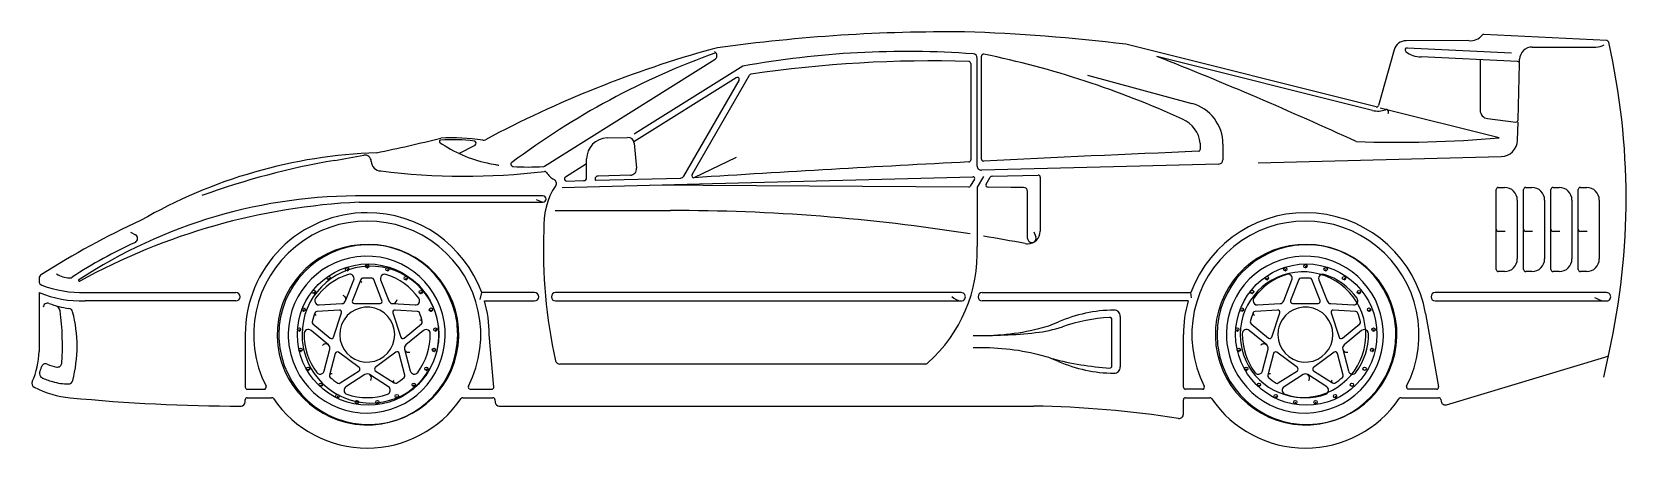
# Model space of a CAD drawing. Extents: x 0 to 379, y 0 to 99.
import ezdxf

# ---------------------------------------------------------------- set-up
doc = ezdxf.new("R2010")
doc.units = 0
doc.layers.add('WHITE', color=7, linetype='CONTINUOUS')

msp = doc.modelspace()

# ---------------------------------------------------------------- linework, layer by layer
at = {"layer": 'WHITE', "linetype": 'CONTINUOUS'}
for p, q in [((319.494296, 81.138422), (259.994454, 96.03892)), ((341.574441, 96.908771), (326.664455, 96.899005)), ((326.894448, 95.238745), (351.664455, 93.989005)), ((374.324456, 96.919004), (345.124455, 98.379005)), ((356.624455, 95.399005), (371.75443, 95.398902)), ((121.814358, 67.069152), (162.404455, 92.489005)), ((162.574339, 94.038989), (162.274455, 94.349005)), ((223.174455, 91.479005), (223.174455, 68.569005)), ((224.674455, 67.089005), (224.674455, 92.769005)), ((225.694455, 71.109005), (225.694455, 93.189005)), ((318.684428, 80.318997), (267.384455, 93.159005)), ((323.774455, 94.709005), (320.094455, 81.489005)), ((353.124435, 91.918546), (330.234455, 93.069005)), ((344.234455, 92.359005), (344.234455, 80.349005)), ((353.253655, 78.039004), (353.604455, 91.408906)), ((353.614455, 91.889005), (353.624455, 92.479005)), ((167.384455, 88.089005), (143.074455, 72.859005)), ((168.944427, 90.829045), (145.494455, 76.149005)), ((154.984306, 64.719066), (168.084455, 87.419005)), ((156.904455, 65.059005), (170.554455, 88.689005)), ((250.914455, 88.739005), (275.744454, 81.959)), ((348.744455, 73.819005), (320.494455, 80.889005)), ((145.494455, 76.149005), (143.144455, 74.679005)), ((345.994433, 78.359033), (352.694455, 77.559005)), ((353.124191, 73.218966), (353.234455, 77.489005)), ((101.494455, 70.099005), (105.324455, 72.079005)), ((136.724455, 73.769005), (141.604455, 73.899005)), ((143.143784, 72.538913), (143.704455, 66.549005)), ((277.704455, 72.499005), (277.704455, 70.989005)), ((283.104455, 72.309005), (283.104455, 68.569005)), ((131.854455, 64.369005), (131.854455, 68.769005)), ((167.394455, 69.129005), (157.354455, 64.309005)), ((225.694455, 68.749005), (225.694455, 71.029005)), ((291.474455, 67.819005), (349.224455, 69.329005)), ((131.854455, 67.609005), (126.794455, 64.439005)), ((142.254455, 64.909005), (134.584455, 64.709005)), ((158.684455, 62.839005), (223.684455, 64.539005)), ((226.174455, 64.609005), (224.674455, 62.059005)), ((282.134441, 67.569455), (225.694455, 66.099005)), ((228.214455, 64.659005), (239.164455, 64.949005)), ((239.673536, 64.449005), (239.674455, 51.599005)), ((126.064455, 61.989005), (158.684455, 62.839005)), ((127.064455, 63.509005), (131.124455, 63.619005)), ((134.064362, 63.699945), (154.144455, 64.219005)), ((222.704436, 62.068619), (146.934455, 62.529005)), ((224.034043, 63.939291), (223.054455, 62.269005)), ((224.674455, 62.059005), (224.674455, 47.959005)), ((226.844455, 62.799005), (227.804455, 64.409005)), ((232.674455, 62.009005), (227.274455, 62.039005)), ((235.674455, 62.009005), (232.674455, 62.009005)), ((236.674455, 49.879005), (236.674455, 61.009005)), ((348.054455, 52.039005), (348.054455, 61.499005)), ((348.554455, 61.999005), (350.054455, 61.999005)), ((354.554455, 52.039005), (354.554455, 61.499005)), ((355.054455, 61.999005), (356.554455, 61.999005)), ((361.054455, 52.039005), (361.054455, 61.499005)), ((361.554455, 61.999005), (363.054455, 61.999005)), ((367.554455, 52.039005), (367.554455, 61.499005)), ((368.054455, 61.999005), (369.554455, 61.999005)), ((77.764455, 58.499005), (121.484455, 58.499005)), ((121.484455, 59.999005), (79.184453, 59.998979)), ((119.844455, 59.119005), (121.484455, 58.499005)), ((353.054455, 58.999005), (353.054455, 44.999005)), ((359.554455, 58.999005), (359.554455, 44.999005)), ((366.054455, 58.999005), (366.054455, 44.999005)), ((372.554455, 58.999005), (372.554455, 44.999005)), ((124.354455, 56.509005), (151.764455, 56.509005)), ((23.434455, 51.339005), (24.624455, 50.749005)), ((238.174455, 51.469005), (238.624455, 50.219005)), ((348.054455, 42.499005), (348.054455, 51.939005)), ((350.154455, 51.539005), (348.554455, 51.539005)), ((354.554455, 42.499005), (354.554455, 51.939005)), ((356.654455, 51.539005), (355.054455, 51.539005)), ((361.054455, 42.499005), (361.054455, 51.939005)), ((363.154455, 51.539005), (361.554455, 51.539005)), ((367.554455, 42.499005), (367.554455, 51.939005)), ((369.654455, 51.539005), (368.054455, 51.539005)), ((74.914455, 42.529005), (74.914455, 42.229005)), ((79.704455, 43.249005), (79.704455, 42.949005)), ((84.504455, 42.519005), (84.504455, 42.219005)), ((297.914455, 42.529005), (297.914455, 42.229005)), ((302.704455, 43.249005), (302.704455, 42.949005)), ((307.504455, 42.519005), (307.504455, 42.219005)), ((350.054455, 41.999005), (348.554455, 41.999005)), ((356.554455, 41.999005), (355.054455, 41.999005)), ((363.054455, 41.999005), (361.554455, 41.999005)), ((369.554455, 41.999005), (368.054455, 41.999005)), ((1.704144, 40.328993), (1.704455, 39.679005)), ((70.554455, 40.429005), (70.554455, 40.129005)), ((74.554455, 35.009005), (76.503888, 40.0092)), ((78.154318, 40.089088), (76.194455, 35.099005)), ((83.214455, 35.099005), (81.253929, 40.088892)), ((82.894455, 40.009005), (84.854455, 35.009005)), ((88.874455, 40.419005), (88.874455, 40.119005)), ((293.554455, 40.429005), (293.554455, 40.129005)), ((297.554455, 35.009005), (299.503887, 40.009198)), ((301.154318, 40.089088), (299.194455, 35.099005)), ((306.214455, 35.099005), (304.253931, 40.088887)), ((305.894455, 40.009005), (307.854455, 35.009005)), ((311.874455, 40.419005), (311.874455, 40.119005)), ((1.704455, 36.999005), (1.704455, 22.999005)), ((12.654453, 36.998958), (48.484455, 36.999005)), ((48.484455, 34.999005), (12.654455, 34.999005)), ((67.004455, 37.129005), (67.004455, 36.829005)), ((68.314455, 34.059005), (73.674455, 34.379005)), ((76.664455, 34.409005), (82.744448, 34.409221)), ((85.734432, 34.378457), (91.094455, 34.059005)), ((92.414455, 37.119005), (92.414455, 36.819005)), ((106.574455, 35.349005), (106.924455, 36.999005)), ((119.484455, 36.999005), (106.924455, 36.999005)), ((107.574434, 34.998997), (119.484455, 34.999005)), ((220.894455, 36.999005), (124.484455, 36.999005)), ((124.484455, 34.999005), (220.894458, 34.998951)), ((225.894455, 36.999005), (275.484455, 36.999005)), ((274.824455, 34.999005), (225.894455, 34.999005)), ((275.604455, 35.739005), (275.484455, 36.999005)), ((290.004455, 37.129005), (290.004455, 36.829005)), ((291.314455, 34.059005), (296.674455, 34.379005)), ((299.664455, 34.409005), (305.744441, 34.409221)), ((308.73444, 34.378456), (314.094455, 34.059005)), ((315.414455, 37.119005), (315.414455, 36.819005)), ((374.284455, 36.999005), (333.574455, 36.999005)), ((333.574455, 34.999005), (374.284443, 34.998903)), ((64.574455, 32.939005), (64.574455, 32.639005)), ((73.084455, 32.839005), (67.734455, 32.519005)), ((71.714455, 26.399005), (73.593515, 32.189274)), ((85.814446, 32.189005), (87.694455, 26.399005)), ((91.674455, 32.519005), (86.324448, 32.838964)), ((94.834455, 32.919005), (94.834455, 32.619005)), ((256.704455, 19.539005), (256.704295, 30.589005)), ((258.704455, 31.329005), (258.703575, 19.309005)), ((287.574455, 32.939005), (287.574455, 32.639005)), ((296.084455, 32.839005), (290.734455, 32.519005)), ((294.714455, 26.399005), (296.593516, 32.189276)), ((308.814455, 32.189005), (310.694455, 26.399005)), ((314.674455, 32.519005), (309.324455, 32.839005)), ((317.834455, 32.919005), (317.834455, 32.619005)), ((331.264448, 32.038982), (334.344455, 14.589005)), ((50.704455, 26.999005), (50.704455, 14.499005)), ((63.504455, 28.219005), (63.504455, 27.919005)), ((70.494455, 24.569005), (66.344455, 27.979005)), ((66.774446, 29.569005), (70.924334, 26.158799)), ((88.484455, 26.159005), (92.634305, 29.569186)), ((93.064455, 27.979005), (88.914455, 24.569005)), ((95.914455, 28.199005), (95.914455, 27.899005)), ((109.793859, 14.538935), (108.704455, 26.999005)), ((273.704455, 14.499005), (273.704455, 26.999005)), ((286.504455, 28.219005), (286.504455, 27.919005)), ((293.494446, 24.569038), (289.344455, 27.979005)), ((289.774455, 29.569005), (293.924353, 26.158784)), ((311.484455, 26.159005), (315.634314, 29.569193)), ((316.064455, 27.979005), (311.914455, 24.569005)), ((318.914455, 28.199005), (318.914455, 27.899005)), ((63.864455, 23.389005), (63.864455, 23.089005)), ((69.474455, 18.349005), (70.824455, 23.549005)), ((77.804455, 19.209005), (72.884455, 22.789005)), ((86.524116, 22.789404), (81.604455, 19.209005)), ((88.584456, 23.549006), (89.934455, 18.349005)), ((95.544455, 23.369005), (95.544455, 23.069005)), ((286.864455, 23.389005), (286.864455, 23.089005)), ((292.474455, 18.349005), (293.824455, 23.549005)), ((300.804453, 19.209006), (295.884455, 22.789005)), ((309.524115, 22.789411), (304.604455, 19.209005)), ((311.584456, 23.549006), (312.934455, 18.349005)), ((318.544455, 23.369005), (318.544455, 23.069005)), ((373.654455, 16.899005), (374.894455, 22.769005)), ((72.104455, 22.509005), (70.754456, 17.319005)), ((88.654455, 17.319005), (87.304455, 22.509005)), ((212.294455, 19.999005), (125.464456, 19.998558)), ((295.104455, 22.509005), (293.754456, 17.319005)), ((311.654455, 17.319005), (310.304455, 22.509005)), ((336.224455, 10.319005), (373.854455, 21.639005)), ((373.854455, 21.639005), (374.814455, 21.929005)), ((65.624455, 18.879005), (65.624455, 18.579005)), ((73.264441, 15.499017), (77.784455, 18.389005)), ((79.164455, 17.489005), (74.644455, 14.589005)), ((84.764455, 14.589005), (80.244438, 17.489015)), ((81.624455, 18.389005), (86.144455, 15.499006)), ((93.774455, 18.869005), (93.774455, 18.569005)), ((288.624455, 18.879005), (288.624455, 18.579005)), ((296.264431, 15.499017), (300.784455, 18.389005)), ((302.164455, 17.489005), (297.644455, 14.589005)), ((307.764455, 14.589005), (303.24426, 17.488772)), ((304.624435, 18.389026), (309.144455, 15.499006)), ((50.704455, 10.999005), (50.704455, 11.499005)), ((51.204455, 13.999005), (55.204446, 13.999006)), ((51.204455, 11.999005), (56.984455, 11.999005)), ((68.644455, 15.089005), (68.644455, 14.789005)), ((72.644455, 12.359005), (72.644455, 12.059005)), ((86.744455, 12.359005), (86.744455, 12.059005)), ((90.744455, 15.079005), (90.744455, 14.779005)), ((102.424455, 11.999005), (109.554455, 11.999005)), ((104.194455, 13.999005), (109.294455, 13.999005)), ((110.053782, 11.538905), (110.114455, 10.909005)), ((273.703774, 8.069018), (273.704455, 11.499005)), ((278.204455, 13.999005), (274.204455, 13.999005)), ((274.204455, 11.999005), (279.984455, 11.999005)), ((291.644455, 15.089005), (291.644455, 14.789005)), ((295.644455, 12.359005), (295.644455, 12.059005)), ((309.744455, 12.359005), (309.744455, 12.059005)), ((325.424455, 11.999005), (334.374455, 11.999005)), ((333.844455, 13.999005), (327.194455, 13.999005)), ((334.863795, 11.588926), (334.954455, 11.109005)), ((77.274455, 10.929005), (77.274455, 10.629005)), ((82.114455, 10.929005), (82.114455, 10.629005)), ((111.104449, 9.998647), (238.184455, 9.999005)), ((300.274455, 10.929005), (300.274455, 10.629005)), ((305.114455, 10.929005), (305.114455, 10.629005))]:
    msp.add_line(p, q, dxfattribs=at)
for centre, radius in [((79.903445, 26.999005), 16.801), ((74.914455, 42.529005), 0.400352), ((79.704455, 43.249005), 0.400352), ((84.515455, 42.528105), 0.400352), ((302.903455, 26.999005), 16.801), ((297.914455, 42.529005), 0.400352), ((302.704455, 43.249005), 0.400352), ((307.515455, 42.528105), 0.400352), ((70.554455, 40.429005), 0.400352), ((88.874455, 40.419005), 0.400352), ((293.554455, 40.429005), 0.400352), ((311.874455, 40.419005), 0.400352), ((67.005455, 37.138005), 0.400352), ((92.414455, 37.119005), 0.400352), ((290.005455, 37.138005), 0.400352), ((315.414455, 37.119005), 0.400352), ((64.585455, 32.938005), 0.400352), ((94.835455, 32.928005), 0.400352), ((287.585455, 32.938005), 0.400352), ((317.835455, 32.928005), 0.400352), ((63.504455, 28.219005), 0.400352), ((95.914455, 28.199005), 0.400352), ((286.504455, 28.219005), 0.400352), ((318.914455, 28.199005), 0.400352), ((63.864455, 23.389005), 0.400352), ((95.544455, 23.369005), 0.400352), ((286.864455, 23.389005), 0.400352), ((318.544455, 23.369005), 0.400352), ((65.635455, 18.878005), 0.400352), ((93.774455, 18.869005), 0.400352), ((288.635455, 18.878005), 0.400352), ((316.775455, 18.868005), 0.400352), ((68.644455, 15.089005), 0.400352), ((90.755455, 15.078005), 0.400352), ((291.644455, 15.089005), 0.400352), ((313.755455, 15.078005), 0.400352), ((72.644455, 12.359005), 0.400352), ((86.744455, 12.359005), 0.400352), ((295.644455, 12.359005), 0.400352), ((309.744455, 12.359005), 0.400352), ((77.274455, 10.929005), 0.400352), ((82.114455, 10.929005), 0.400352), ((300.274455, 10.929005), 0.400352), ((305.114455, 10.929005), 0.400352)]:
    msp.add_circle(centre, radius, dxfattribs=at)
for centre, radius, start, end in [((217.703964, -294.81109), 393.810236, 89.41941, 97.98703), ((210.044455, -303.728095), 402.8755, 82.87793, 88.34294), ((233.564455, -162.833995), 267.5826, 105.5782, 118.0358), ((164.373618, 85.061027), 10.2129, 97.817631, 105.151466), ((326.663794, 93.898005), 3.001, 89.987381, 164.321259), ((326.872455, 94.738005), 0.501223, 87.48515, 229.1259), ((341.905455, 100.551005), 3.657245, -95.1929, -39.8196), ((345.095255, 97.870017), 0.509825, 86.716549, 138.324363), ((356.624362, 92.398005), 3.001, 89.998218, 178.453342), ((371.745455, 99.056005), 3.657114, -89.8594, -58.1657), ((374.294455, 96.420005), 0.4999, 11.42232, 86.55939), ((210.603463, 59.399041), 168.324952, -12.568989, 12.739907), ((225.263455, -80.421995), 185.3822, 109.7649, 126.862047), ((161.806265, 93.338871), 1.039281, -54.859623, 42.349894), ((207.931908, -123.73181), 218.074262, 85.841848, 100.29875), ((214.263394, -206.947993), 299.045589, 88.38635, 98.334828), ((222.674455, 91.479105), 0.5, -0.011461, 88.854012), ((223.672455, 92.769005), 1.002, 0, 85.88145), ((226.194455, 93.189005), 0.5, 78.46619, 180), ((182.734983, -118.975238), 217.0696, 65.290343, 78.423835), ((-73.754664, -771.028405), 929.0833, 65.28196, 68.458306), ((329.995213, 98.307217), 5.243672, -131.15363, -87.384975), ((353.103455, 91.417905), 0.50108, -1.0291, 87.60041), ((167.655085, 87.671081), 0.497897, -30.416484, 122.925387), ((170.984493, 88.454011), 0.490056, 98.218574, 151.345565), ((273.100455, 72.31072), 10.004, -0.009824, 74.674988), ((319.945455, 85.140005), 4.983203, -104.6584, -68.9608), ((319.615455, 81.620005), 0.49659, -104.1217, -15.295596), ((321.915143, 80.035084), 0.488563, 75.867631, 111.705092), ((321.847455, 79.919005), 0.61878, -33.3305, 72.41204), ((346.239455, 80.349005), 2.005, 180, 262.9806), ((270.748455, 71.779005), 6.993164, 5.909513, 67.057346), ((352.753455, 78.056005), 0.50049, -96.770028, -1.9467), ((23.595839, 360.654082), 296.1872, -78.640476, -75.618002), ((97.129131, 72.938911), 0.280098, 88.912249, 219.961391), ((114.864455, 98.384005), 31.28647, -125.0108, -102.3282), ((100.255284, 37.217029), 36.136942, 82.192276, 94.954313), ((99.644354, 23.936021), 49.874689, 81.316259, 92.850064), ((105.062455, 72.518005), 0.511239, -59.170785, 78.4912), ((107.325616, 74.18998), 0.962934, -99.031979, -60.865204), ((136.856171, 68.769024), 5.001716, 91.509009, 180.000215), ((141.643455, 72.392005), 1.507505, 5.592404, 91.48244), ((324.724271, 341.586975), 268.843179, -92.127397, -84.87399), ((349.124455, 73.329005), 4.00125, -88.567904, -1.5759), ((86.303387, -50.418997), 120.767079, 92.073292, 120.046812), ((104.2234, -116.959004), 188.18019, 99.864549, 109.824283), ((23.596182, 359.862126), 295.413, -80.572543, -79.21315), ((79.164455, 68.196005), 1.499376, 0.116567, 100.7628), ((222.674105, 68.568991), 0.50035, -87.707907, 0.001591), ((226.195455, 68.749165), 0.501, -179.981671, -86.681658), ((496.452154, -5272.848408), 5347.929, 92.348315, 92.896355), ((277.304355, 70.989), 0.4001, -87.154262, 0.000712), ((282.104455, 68.569005), 1, -88.2817, 0), ((82.943454, 68.208348), 2.279645, -179.76644, -90.980066), ((102.844455, 223.137005), 158.4675, -97.2287, -83.1247), ((114.964071, 96.993094), 29.951497, -103.082487, -99.104947), ((116.742412, 107.199176), 40.310641, -99.305202, -98.183498), ((114.355015, 67.498674), 0.5006, 126.898414, 266.497951), ((118.014397, 114.07001), 47.21541, -94.482329, -85.675775), ((121.555455, 67.445005), 0.456395, -87.6141, -55.4394), ((121.873432, 65.298041), 0.514394, 33.099028, 96.587768), ((126.363332, 68.113203), 4.785161, -148.021049, -117.762287), ((127.087139, 64.019784), 0.511283, 124.921286, 267.457126), ((134.604455, 63.959005), 0.750267, 91.527525, 180), ((142.210355, 66.409002), 1.500645, -88.315981, 5.353204), ((154.115455, 65.223005), 1.004419, -88.345502, -30.114), ((157.338807, 64.809616), 0.500855, 150.137068, 271.790445), ((496.414455, -5257.235995), 5332.335, 92.94241, 93.64554), ((223.687455, 64.139005), 0.400011, -29.9518, 90.42971), ((225.665455, 67.089581), 0.991, -179.966722, -88.323083), ((228.234455, 64.165005), 0.494405, 92.318401, 150.427609), ((239.173455, 64.449005), 0.500081, 0, 91.031213), ((138.633455, 53.030005), 16.97521, 146.3389, 184.2262), ((123.662517, 62.9901), 1.006268, -33.206074, 62.03534), ((131.104189, 64.368998), 0.750267, -88.452106, 0.000547), ((134.046536, 63.900268), 0.201115, 163.0189, 275.08526), ((222.714455, 62.457005), 0.388515, -91.4778, -28.940013), ((227.272929, 62.539786), 0.500783, 148.826799, 270.174651), ((235.674455, 61.009005), 1, 0, 90), ((348.554455, 61.499005), 0.5, 90, 180), ((350.054455, 58.999005), 3, 0, 90), ((355.054455, 61.499005), 0.5, 90, 180), ((356.554455, 58.999005), 3, 0, 90), ((361.554455, 61.499005), 0.5, 90, 180), ((363.054455, 58.999005), 3, 0, 90), ((368.054455, 61.499005), 0.5, 90, 180), ((369.554455, 58.999005), 3, 0, 90), ((77.915284, -61.504993), 121.5106, 89.401539, 123.321857), ((85.152147, -94.289958), 152.967465, 92.768224, 118.836496), ((121.484455, 59.249005), 0.75, -90, 90), ((104.223178, -117.107122), 188.3167, 114.598707, 122.758753), ((79.702948, 27.000512), 28.998493, 89.997022, 180.002978), ((79.702948, 26.997992), 26.99828, -27.026785, 207.029671), ((79.702433, 26.997992), 29.001014, 20.172669, 89.996004), ((152.393205, -392.883955), 449.3934, 80.961188, 90.080163), ((302.703455, 26.973005), 29.006803, 10.05817, 159.778945), ((302.703972, 26.996992), 26.997829, -27.025835, 207.02675), ((24.072455, 49.850005), 1.054943, -59.7166, 58.449427), ((237.776461, 46.600137), 116.187537, 177.445277, 192.840438), ((152.394455, -392.721995), 449.2409, 79.25964, 80.54734), ((236.674455, 51.599005), 3, -90, 0), ((237.675458, 49.899871), 1.00122, -178.805819, 18.587028), ((348.554455, 52.039005), 0.5, 180, 270), ((355.054455, 52.039005), 0.5, 180, 270), ((361.554455, 52.039005), 0.5, 180, 270), ((368.054455, 52.039005), 0.5, 180, 270), ((70.743204, -52.520109), 111.457346, 114.453773, 123.279167), ((79.747455, 26.999005), 21.457, 13.69498, 359.999871), ((80.084445, 26.999005), 21.38, -171.2294, 180), ((79.586455, 27.000005), 18.655273, -170.929544, 178.928177), ((189.461389, 46.518946), 35.2425, -48.193955, 2.34184), ((236.674033, 51.756081), 3.157076, -100.209972, -89.992327), ((302.747455, 26.999005), 21.457, 13.69499, 360), ((303.084455, 26.999005), 21.38, -171.229365, 180), ((302.586455, 27.000005), 18.655283, -170.929549, 178.928178), ((80.478455, 26.998005), 16.273999, -173.334353, 179.996479), ((75.014455, 42.245005), 0.101272, -170.909723, -72.6377), ((79.804455, 42.965005), 0.101272, -170.909723, -72.6439), ((84.604455, 42.244005), 0.103078, -165.963757, -67.1595), ((302.132455, 26.998005), 14.928002, -172.730241, 179.996162), ((298.014455, 42.245005), 0.101272, -170.909723, -72.6377), ((302.804455, 42.965005), 0.101272, -170.909723, -72.6646), ((307.604455, 42.244005), 0.103078, -165.963757, -67.1556), ((348.554455, 42.499005), 0.5, 180, 270), ((350.054455, 44.999005), 3, -90, 0), ((355.054455, 42.499005), 0.5, 180, 270), ((356.554455, 44.999005), 3, -90, 0), ((361.554455, 42.499005), 0.5, 180, 270), ((363.054455, 44.999005), 3, -90, 0), ((368.054455, 42.499005), 0.5, 180, 270), ((369.554455, 44.999005), 3, -90, 0), ((2.696455, 40.339005), 0.992362, 112.0158, 180.5781), ((2.694455, 39.678787), 0.99, 179.987381, 249.912462), ((12.013455, 64.412005), 27.42054, -110.6253, -88.6605), ((9.314566, 47.087937), 6.607245, -121.579224, -92.863852), ((9.034455, 41.456005), 0.968353, -92.9601, -55.3909), ((11.270455, 39.870005), 0.191094, 123.6901, 302.8592), ((79.704455, 26.987005), 15.0079, 107.1285, 144.842267), ((70.654455, 40.145005), 0.101272, -170.909723, -72.648), ((75.570572, 40.370308), 1.000738, -21.151897, 106.616753), ((78.621983, 39.905216), 0.502513, 158.536742, 248.088158), ((78.625861, 39.905597), 0.505986, 95.831678, 158.737564), ((79.7047, 26.997844), 13.458663, 85.18476, 94.817338), ((80.795455, 39.923005), 0.487562, 19.89129, 85.411593), ((83.840666, 40.369089), 1.01241, 111.814273, 200.834525), ((83.824389, 40.331025), 1.042112, 73.265264, 110.205575), ((79.704455, 26.987005), 15.00764, 35.15769, 72.87144), ((88.974455, 40.135005), 0.101272, -170.909723, -72.648), ((302.704455, 26.987005), 15.0079, 107.1284, 144.842267), ((293.654455, 40.145005), 0.101272, -170.909723, -72.648), ((298.570573, 40.370308), 1.000738, -21.152014, 106.615264), ((301.623318, 39.908992), 0.50239, 95.581105, 158.993184), ((302.703455, 26.998005), 13.458433, 85.179516, 94.812066), ((303.79552, 39.922826), 0.487562, 19.913011, 85.423494), ((306.840666, 40.369089), 1.01241, 111.814273, 200.834525), ((306.824389, 40.331025), 1.042112, 73.265264, 110.205575), ((302.704455, 26.987005), 15.00764, 35.15764, 72.87144), ((311.974455, 40.135005), 0.101272, -170.909723, -72.648), ((12.005396, 62.421029), 27.429704, -112.057668, -88.644103), ((3.704455, 33.489005), 1, 68.30474, 180), ((10.701351, 50.926252), 17.788674, -111.873158, -96.121374), ((48.484455, 35.999005), 1, -90, 90), ((67.104455, 36.858005), 0.10412, -163.827841, -73.1421), ((68.240455, 35.058005), 0.987763, 144.6856, 183.4244), ((68.255448, 35.060124), 1.002856, -176.505927, -86.626815), ((73.624762, 35.37802), 1.00025, -87.152331, -21.649197), ((73.631596, 35.379331), 0.994389, -21.864639, 69.215117), ((76.657628, 34.909427), 0.500469, 157.740602, 270.781604), ((82.737455, 34.919005), 0.509832, -89.2141, 20.674425), ((85.79368, 35.390452), 1.013728, -157.896467, -93.35063), ((85.784455, 35.379005), 1.001798, -92.8622, -3.4336), ((91.166516, 35.050074), 0.993685, -94.158665, 35.622325), ((92.514455, 36.835005), 0.101272, -170.909723, -72.648), ((79.821455, 26.999005), 28.883, 0, 16.08), ((119.484455, 35.999005), 1, -90, 90), ((124.484455, 35.999005), 1, 90, 270), ((221.253455, 38.680005), 3.698518, -134.2113, -95.5702), ((220.894458, 35.998978), 1.000027, -90, 90.000137), ((225.894455, 35.999005), 1, 90, 270), ((302.835472, 26.999063), 29.131016, 164.060666, 180.000113), ((290.104455, 36.858005), 0.10412, -163.827841, -73.1421), ((291.240455, 35.058005), 0.987763, 144.6856, 183.4244), ((291.255448, 35.060124), 1.002856, -176.505927, -86.626815), ((296.624762, 35.37802), 1.00025, -87.152331, -21.649197), ((299.657628, 34.909427), 0.500469, 157.740602, 270.781604), ((305.737455, 34.919005), 0.509832, -89.2149, 20.674425), ((308.79368, 35.390452), 1.013728, -157.896462, -93.350134), ((314.166516, 35.050074), 0.993685, -94.158657, 35.621565), ((315.514455, 36.835005), 0.101272, -170.909723, -72.648), ((333.574455, 35.999005), 1, 90, 270), ((374.444455, 40.943005), 5.946255, -120.2994, -91.542), ((374.284449, 35.998954), 1.000051, -90.000347, 89.999653), ((5.222455, 32.440005), 1.486763, 8.08084, 73.91655), ((-50.538287, 24.532432), 57.805413, -4.309131, 8.071682), ((8.695455, 32.240005), 1.004928, 10.25986, 83.77314), ((-21.38362, 24.229717), 32.129128, -14.695743, 14.766856), ((64.674455, 32.651005), 0.100717, -173.157227, -66.5103), ((79.681896, 27.00105), 13.432777, 157.141334, 166.797142), ((67.756455, 32.019005), 0.494695, 156.1367, 248.4137), ((67.763869, 32.01797), 0.501897, 93.3597, 156.371042), ((73.115455, 32.339005), 0.50096, -17.3909, 93.547797), ((79.703444, 27.000793), 6.538946, 169.975129, 507.241571), ((79.704488, 27.000384), 6.540046, 147.243507, 169.973193), ((86.292445, 32.339005), 0.500982, 86.33746, 197.4223), ((91.645455, 32.020005), 0.499841, 23.43655, 86.673926), ((79.727257, 27.00085), 13.431766, 13.203898, 22.859889), ((92.313455, 29.945005), 0.505882, 14.17588, 102.4428), ((94.934455, 32.648005), 0.10412, -163.827841, -73.1421), ((79.755445, 26.999965), 21.44901, -0.002692, 13.697543), ((257.644017, -1.579001), 34.410941, 90.765242, 113.36977), ((259.062945, -12.974028), 44.157607, 93.750578, 108.632918), ((256.203455, 30.589005), 0.50084, 0, 93.31944), ((257.204455, 31.329005), 1.5, 0, 90.76464), ((287.674455, 32.651005), 0.100717, -173.157227, -66.5223), ((302.682798, 27.000818), 13.433699, 157.141969, 166.797034), ((290.756455, 32.019005), 0.494695, 156.1381, 248.4137), ((290.763869, 32.01797), 0.501897, 93.359694, 156.372419), ((296.115455, 32.339005), 0.50096, -17.3906, 93.547797), ((302.703916, 27.000608), 6.539443, 169.974254, 507.242446), ((302.704886, 27.000228), 6.540465, 147.244245, 169.972455), ((309.292498, 32.339002), 0.501023, 86.342957, 197.42049), ((314.645455, 32.020005), 0.499841, 23.43724, 86.673926), ((302.726328, 27.000548), 13.43274, 13.204286, 22.859561), ((317.934455, 32.648005), 0.10412, -163.827841, -73.1421), ((302.756455, 27.000086), 21.448, -0.002887, 13.697877), ((80.071455, 26.998005), 21.36701, 179.997318, 188.773261), ((79.572465, 26.999005), 18.6413, 178.9243, 189.0742), ((63.604455, 27.935005), 0.101272, -170.909723, -72.6377), ((80.495455, 26.999005), 16.291, 180, 186.6622), ((79.695445, 26.999005), 14.9928, 179.1593, 216.8905), ((65.703943, 27.211433), 0.999712, 50.156172, 179.567076), ((67.097445, 29.958005), 0.505618, 167.3087, 230.296), ((79.710445, 27.000005), 14.9956, -36.8866, 0.836793), ((92.304994, 29.959616), 0.510766, -49.853777, 12.354014), ((93.693455, 27.144005), 1.045402, 41.66798, 126.990474), ((93.730453, 27.210265), 0.974032, 0.514123, 40.203106), ((96.014455, 27.915005), 0.101272, -170.909723, -72.648), ((225.794455, 82.951005), 56.17089, -92.1324, -76.083), ((226.01328, 144.611009), 117.814622, -91.122928, -83.874715), ((235.374412, 57.265), 29.968419, -83.851046, -71.357018), ((232.095623, 57.578046), 30.027222, -76.108939, -66.654924), ((303.071455, 26.998005), 21.367, 179.997318, 188.7733), ((302.572455, 26.999005), 18.6413, 178.9243, 189.0742), ((286.604455, 27.935005), 0.101272, -170.909723, -72.6377), ((302.148455, 26.999005), 14.944, 180, 187.2658), ((302.695455, 26.999005), 14.9928, 179.1593, 216.8905), ((288.703953, 27.211424), 0.999712, 50.156914, 179.566601), ((290.097455, 29.958005), 0.505618, 167.3083, 230.295991), ((302.710455, 27.000005), 14.9956, -36.8867, 0.836793), ((315.304993, 29.959616), 0.510766, -49.852439, 12.355083), ((316.693455, 27.144005), 1.045402, 41.66798, 126.990474), ((316.730453, 27.210249), 0.974042, 0.515038, 40.203815), ((319.014455, 27.915005), 0.101272, -170.909723, -72.648), ((-16.345544, 23.299005), 18.052492, -24.4781, -0.952197), ((63.964455, 23.105005), 0.101272, -170.909723, -72.648), ((69.85344, 23.810018), 0.993459, 49.816694, 140.718718), ((69.859505, 23.800197), 0.997109, -14.591198, 50.44707), ((71.235455, 26.555005), 0.503762, -128.1408, -18.039316), ((72.595285, 22.368122), 0.510649, 55.508768, 163.984905), ((86.825463, 22.402015), 0.490796, 12.591172, 127.879113), ((88.165431, 26.529092), 0.488611, -164.559421, -49.237876), ((89.552634, 23.799154), 0.999972, 129.657506, 194.486676), ((89.553214, 23.796901), 0.999972, -165.646581, -75.448619), ((95.644455, 23.085005), 0.101272, -170.909723, -72.648), ((225.793455, -32.321995), 56.17985, 76.08422, 92.13099), ((286.964455, 23.105005), 0.101272, -170.909723, -72.648), ((292.853455, 23.810005), 0.993479, 49.81945, 140.7187), ((292.859511, 23.800219), 0.997109, -14.592467, 50.448135), ((294.235455, 26.555005), 0.503762, -128.1381, -18.039316), ((295.595285, 22.368122), 0.510649, 55.508768, 163.984905), ((309.825455, 22.402005), 0.490805, 12.592118, 127.8772), ((311.165431, 26.529092), 0.488611, -164.559421, -49.237876), ((312.552634, 23.799154), 0.999972, 129.657506, 194.486676), ((312.553214, 23.796901), 0.999972, -165.646581, -75.448619), ((318.644455, 23.085005), 0.101272, -170.909723, -72.648), ((-5.799411, 21.151763), 8.264234, -22.350025, -12.955498), ((3.224075, 19.073167), 0.995567, 66.913827, 166.890755), ((8.173455, 30.839005), 11.7689, -112.7914, -101.0665), ((6.103395, 20.275017), 1.004011, -100.847966, -4.910764), ((77.426428, 18.807981), 0.551113, -49.485122, 46.69076), ((82.024455, 18.809005), 0.58, 136.397181, 226.397181), ((125.474455, 21.004005), 1.005497, -167.0694, -90.5698), ((212.294528, 20.995005), 0.996, -90.004197, -48.505121), ((232.094524, -6.943025), 30.03037, 66.655203, 76.108277), ((260.904455, 90.652005), 71.76904, -104.847, -93.7789), ((257.643374, 52.21204), 34.406154, -113.372021, -90.764263), ((256.203553, 19.539058), 0.500902, -93.335074, -0.006106), ((257.203397, 19.309006), 1.500179, -90.723775, -0.000028), ((300.425455, 18.808005), 0.551763, -49.409969, 46.61584), ((305.024455, 18.809005), 0.58, 136.397181, 226.3943), ((0.991366, 15.418803), 0.991366, 156.188944, 242.556118), ((2.802455, 17.708005), 1.004661, 162.5561, 242.2362), ((8.764259, 29.290106), 14.031063, -117.274554, -106.094816), ((8.765005, 29.279557), 14.021135, -106.109696, -90.247449), ((8.714455, 16.254005), 0.995502, -90.5758, -10.1247), ((65.724455, 18.591005), 0.100717, -173.157227, -66.5103), ((68.504305, 18.594207), 0.997015, -143.34634, -104.513238), ((68.50783, 18.593288), 0.997015, -104.722583, -14.182677), ((71.232425, 17.189894), 0.4951, 164.883833, 228.515412), ((71.235299, 17.201047), 0.4951, 74.878429, 166.216691), ((79.693455, 26.988005), 13.4408, -130.8366, -121.1816), ((72.993448, 15.811019), 0.413259, -128.808628, -49.023661), ((79.704455, 16.649005), 0.998598, -32.7352, 122.735226), ((86.387375, 15.918885), 0.485086, 146.161832, 239.948648), ((86.414432, 16.013017), 0.580599, -117.710048, -64.492365), ((79.696344, 26.999782), 13.455573, -58.811141, -49.166859), ((88.171501, 17.198044), 0.497872, -49.569508, 14.061101), ((90.904291, 18.603631), 1.002704, -165.289283, -37.074432), ((93.874455, 18.585005), 0.101272, -170.909723, -72.6439), ((288.724455, 18.591005), 0.100717, -173.157227, -66.5063), ((291.504312, 18.594197), 0.997007, -143.346732, -104.513811), ((291.507836, 18.593278), 0.997007, -104.723048, -14.182212), ((294.232425, 17.189894), 0.4951, 164.883833, 228.515412), ((294.235299, 17.201047), 0.4951, 74.878429, 166.216691), ((302.693383, 26.988067), 13.4408, -130.836194, -121.181216), ((295.993455, 15.811005), 0.413237, -128.8114, -49.0242), ((302.704177, 16.649827), 0.997757, 57.228011, 122.747282), ((302.703355, 16.648548), 0.999277, -32.679086, 57.228086), ((309.387375, 15.918885), 0.485086, 146.161832, 239.948648), ((309.414432, 16.013017), 0.580599, -117.710048, -64.492365), ((302.696348, 26.999777), 13.455567, -58.811143, -49.166856), ((311.171501, 17.198044), 0.497872, -49.569508, 14.061101), ((313.904294, 18.603621), 1.002704, -165.289869, -37.07522), ((11.124359, 34.558056), 22.64748, -117.878424, -95.066355), ((49.894898, 426.537962), 416.539, -95.617061, -90.026196), ((51.204455, 14.499005), 0.5, 180, 270), ((51.204455, 11.499005), 0.5, 90, 180), ((55.209445, 14.499005), 0.500024, -90.5729, 27.32999), ((56.984455, 11.489005), 0.51, 34.62788, 90), ((79.70322, 26.99839), 26.997886, -145.685691, -34.311329), ((68.744455, 14.805005), 0.101272, -170.909723, -72.6377), ((72.744455, 12.075005), 0.101272, -170.909723, -72.648), ((75.181387, 13.749961), 0.996138, 122.616513, 250.839669), ((79.704455, 26.998507), 14.995485, -108.87058, -71.12942), ((84.160216, 13.757902), 1.02754, -67.437817, 53.981634), ((86.844455, 12.075005), 0.101272, -170.909723, -72.6439), ((90.844454, 14.791118), 0.100729, -173.093397, -66.512399), ((102.411034, 11.510066), 0.489124, 88.427586, 146.50876), ((104.197927, 14.499917), 0.500924, 152.684695, 269.60285), ((109.295455, 14.499005), 0.500001, -90.114591, 4.580537), ((109.554455, 11.498005), 0.501, 4.682597, 90), ((274.204455, 14.499005), 0.5, 180, 270), ((274.204455, 11.499005), 0.5, 90, 180), ((278.210434, 14.499018), 0.500049, -90.684998, 27.382473), ((279.984455, 11.489005), 0.51, 34.62885, 90), ((302.704218, 26.999122), 26.999122, -145.68562, -34.313895), ((291.744455, 14.805005), 0.101272, -170.909723, -72.6543), ((295.744455, 12.075005), 0.101272, -170.909723, -72.6646), ((298.181394, 13.749966), 0.996138, 122.616994, 250.839134), ((302.703455, 26.998005), 14.99468, -108.8676, -71.1253), ((307.160917, 13.758196), 1.02689, -67.479552, 54.003567), ((309.844455, 12.075005), 0.101272, -170.909723, -72.648), ((325.412974, 11.510016), 0.489124, 88.654939, 146.63709), ((327.197455, 14.499005), 0.500009, 152.5639, 269.656229), ((333.852537, 14.499021), 0.500081, -90.92596, 10.366234), ((334.374455, 11.502005), 0.497, 10.0723, 90), ((49.704455, 10.999005), 1, -90, 0), ((77.374455, 10.645005), 0.101272, -170.909723, -72.6439), ((82.214455, 10.645005), 0.101272, -170.909723, -72.648), ((111.114455, 11.003005), 1.004408, -174.629976, -90.5708), ((233.824415, -245.057989), 255.094257, 81.267217, 89.02066), ((272.704455, 8.067005), 0.999321, -98.6328, 0.115399), ((300.374455, 10.645005), 0.101272, -170.909723, -72.648), ((305.214455, 10.645005), 0.101272, -170.909723, -72.648), ((335.934375, 11.268497), 0.992815, -170.755601, -73.011526)]:
    msp.add_arc(centre, radius, start, end, dxfattribs=at)

doc.saveas('drawing.dxf')
